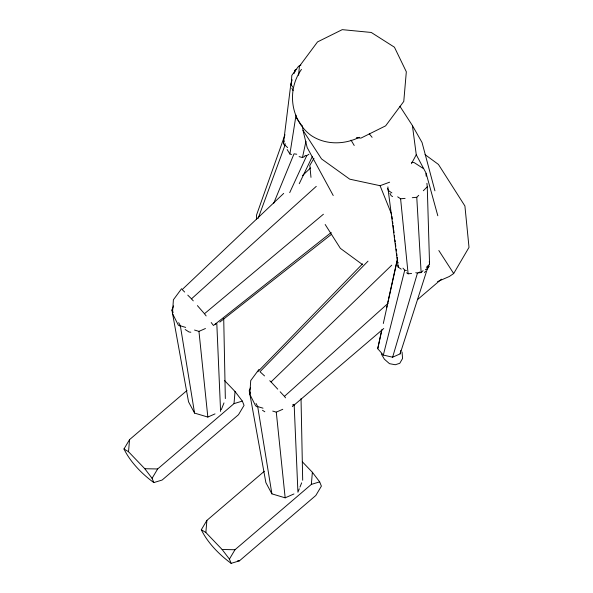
<?xml version="1.0" encoding="UTF-8"?>
<svg xmlns="http://www.w3.org/2000/svg" width="593" height="593" viewBox="0 0 593 593"><rect width="100%" height="100%" fill="white"/><g stroke="black" fill="none" stroke-linecap="round" stroke-linejoin="round"><path stroke-width="0.89" d="M291.178 84.888L291.823 75.378L298.553 66.253L300.866 65.119M224.406 380.402L235.043 391.506L242.337 401.098L244.057 405.36L238.49 414.707L162.126 480.048L153.809 482.576L152.082 478.314L144.796 468.729L128.525 451.74L129.556 439.621L187.003 390.468M302.363 461.828L312.378 472.28L319.664 481.864L321.391 486.134L315.824 495.481L239.461 560.822L231.144 563.35L229.417 559.088L222.123 549.496L205.86 532.514L206.89 520.395L264.337 471.242M152.082 478.314L157.649 468.967L234.013 403.625L235.043 391.506M229.417 559.088L234.984 549.741L311.347 484.399L312.378 472.28M298.613 75.311L299.383 66.327L317.529 41.91L342.25 29.65L371.255 32.459L394.441 47.203L406.324 71.783L403.774 101.433L385.635 125.849L360.915 138.11L356.386 137.672M284.358 145.07L283.432 143.573L290.822 84.139L292.149 79.773M294.817 71.998L295.062 70.174L296.715 69.374M291.578 154.491L289.903 154.017L296.026 115.183M428.265 265.968L400.134 353.88L392.618 357.208L383.337 355.066L377.734 348.706L381.662 330.175M383.308 323.511L397.562 258.874M400.134 353.88L400.809 350.456M299.117 156.611L302.467 157.553L305.958 141.29M386.621 307.723L387.014 305.929M387.807 302.334L388.207 300.54M388.6 298.746L396.925 261.024M377.734 348.706L381.914 329.812M383.337 355.066L404.737 270.156L402.966 268.14M392.618 357.208L417.457 273.091L419.837 272.039M294.002 73.665L295.062 70.174M283.432 143.573L284.217 140.986M284.988 134.737L256.532 215.074L256.554 219.291M258.148 218.35L285.04 145.129L285.033 143.402M215.014 413.892L207.839 417.064L194.563 413.091L188.544 401.839L171.933 310.065L173.601 305.884M221.271 409.726L223.991 402.906M293.943 493.962L285.166 497.831L271.898 493.858L265.879 482.613L249.268 390.831L250.602 387.496M299.287 488.795L297.923 492.205L294.143 404.263L292.519 404.982M299.969 487.083L301.667 482.821M273.662 203.377L294.024 153.824L296.737 154.232M289.718 192.636L306.692 155.722L308.916 154.224M299.243 183.711L312.415 156.352M301.466 69.425C286.619 90.099 290.459 120.283 311.206 135.538C325.55 145.055 344.281 144.818 359.306 137.287M411.438 163.705L416.264 154.736L412.409 125.546L399.904 106.258M313.979 158.294L309.798 165.425L310.984 177.374M437.582 281.623L449.331 276.494L453.682 273.529L469.011 247.363L464.912 205.993L438.442 164.439L425.055 154.617M153.809 482.576C142.194 474.133 130.304 462.088 123.989 448.975L129.556 439.621M231.144 563.35C219.529 554.9 207.639 542.862 201.323 529.742L206.89 520.395M181.591 288.687L173.393 299.791L172.467 313.475L178.271 325.053L179.805 326.046M258.926 369.461L250.728 380.565L249.794 394.249L255.598 405.827L257.14 406.82M424.521 272.595L425.604 271.127M427.227 268.925L429.399 265.99M257.755 371.759L362.553 263.863M368.008 261.157L259.986 371.715L264.537 375.918M412.276 197.706L416.768 197.284L418.732 195.327M423.32 190.746L427.256 186.817L426.908 183.274M418.525 272.832L421.126 272.595L423.068 270.645M426.315 267.406L429.562 264.167L427.256 186.817M269.741 380.713L271.038 381.914L391.736 265.182M283.699 193.392L182.177 289.577L184.668 292.045M302.519 175.558L310.591 167.915M187.773 295.136L191.502 298.842L316.277 186.358M285.559 397.836L284.432 396.369L388.089 303.32M292.319 406.628L383.753 328.485M417.509 299.635L441.422 279.199M206.149 315.928L204.466 313.727L323.415 214.236M331.22 232.471L213.465 325.498L211.212 322.555M219.766 322.125L331.65 234.168M302.467 157.553L304.884 156.389M425.381 269.585L427.761 268.533M194.526 330.049L198.951 331.376L205.445 328.507M215.185 324.208L216.808 323.489L220.589 411.431M272.743 411.09L276.279 412.142L282.772 409.281M302.423 125.82L303.023 130.386L321.532 158.924L349.737 179.168L380.076 185.698L389.638 182.184M234.013 403.625L242.337 401.098M311.347 484.399L319.664 481.864M397.688 196.832L400.601 198.796L405.093 198.373M406.59 272.773L408.117 273.803L411.586 273.484M144.796 468.729L157.649 468.967M222.123 549.496L234.984 549.741M237.623 560.785L239.461 560.822M411.646 162.304L414.21 162.623L423.046 168.323M190.835 332.221L189.026 331.998L185.186 329.515M304.884 155.448L306.692 155.722M404.737 270.156L406.435 270.549M415.76 272.698L417.457 273.091M178.678 322.659L180.361 325.809L185.676 327.403M256.013 403.433L257.696 406.583L263.003 408.177M123.989 448.975L128.525 451.74M201.323 529.742L205.86 532.514M392.588 196.602L391.113 195.653L389.927 193.274M262.514 410.289L264.819 411.779M387.881 186.914L388.23 190.457L391.869 192.91M388.23 190.457L398.17 267.102L401.231 269.163M362.679 264.715L340.367 248.356L325.172 224.495M285.04 145.129L287.605 147.613M271.038 381.914L277.732 389.141M280.17 391.773L284.432 396.369M397.058 261.439L398.237 262.781M191.502 298.842L193.274 300.873M197.395 305.61L204.466 313.727M369.276 133.781L372.093 137.324M296.233 117.607L301.926 125.842M438.835 250.513L453.682 273.529M290.822 84.139L292.72 87.193M287.131 149.54L289.903 154.017M351.034 140.141L354.221 145.485M381.277 353.902L384.39 359.217L389.49 363.672L395.257 364.747L399.771 363.301L402.551 358.506L402.076 352.057M412.409 125.546L422.031 142.476L434.928 190.835M416.264 154.736L426.078 173.119L437.804 215.741M249.268 390.831L250.535 393.196M171.933 310.065L173.2 312.422M333.222 195.52L307.174 147.553L303.023 130.386M387.54 188.515L388.734 190.894M291.852 88.201L293.046 90.573M391.573 214.206L380.076 185.698M257.696 406.583L271.898 493.858M180.361 325.809L194.563 413.091M391.943 216.326L392.299 219.062M392.648 221.789L392.885 223.613M393.122 225.436L393.47 228.164M393.708 229.988L394.056 232.723M394.412 235.451L394.641 237.274M394.997 240.009L395.227 241.833M395.464 243.649L395.813 246.384M396.168 249.119L396.398 250.935M396.754 253.671L396.991 255.494M276.279 412.142L285.166 497.831M198.951 331.376L207.839 417.064M425.93 173.519L426.197 176.18M429.295 261.498L429.562 264.167M400.601 198.796L408.117 273.803M397.191 257.295L397.369 259.074M397.992 265.316L398.17 267.102M416.768 197.284L421.126 272.595M301.029 398.57L302.689 480.263M223.717 318.715L225.34 398.578"/></g></svg>
